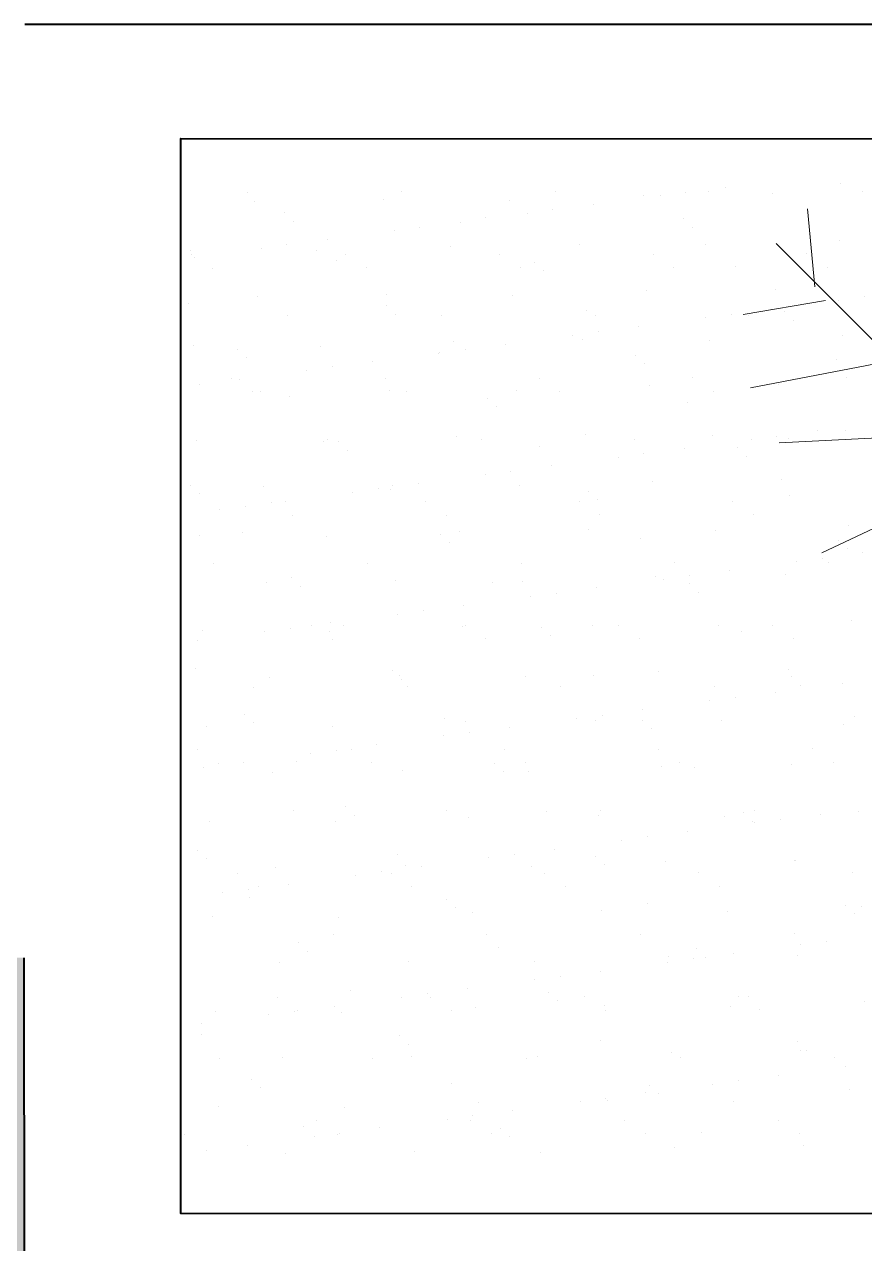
# Model space of a CAD drawing. Header units: inches. Extents: x 4350 to 28384, y -6772 to 993.
# Drawn here: x 24882.2 to 24933.3, y -3226.4 to -3152.3 of the extents above; entities that cross this region are included whole.
import ezdxf

# ---------------------------------------------------------------- set-up
doc = ezdxf.new("R2010")
doc.units = ezdxf.units.IN
doc.header["$MEASUREMENT"] = 0
doc.layers.add('ARREDAMENTO', color=2, linetype='Continuous', lineweight=18)
doc.layers.add('MURATURA_section_wall', color=7, linetype='Continuous', lineweight=40)

msp = doc.modelspace()

# ---------------------------------------------------------------- hatches: boundary and pattern name
at = {"layer": 'MURATURA_section_wall'}
h = msp.add_hatch(color=256, dxfattribs=at)
h.dxf.hatch_style = 1
h.paths.add_polyline_path([(24882.214, -3209.014), (24852.763, -3209.014), (24852.763, -3429.842), (24882.317, -3429.842)])
h.paths.add_polyline_path([(24672.763, -3954.142), (24752.763, -3954.142), (24752.763, -3952.004), (24632.763, -3952.004), (24352.249, -3952.004), (24352.249, -3954.142), (24432.249, -3954.142), (24432.249, -3959.616), (24352.249, -3959.616), (24352.249, -3962.004), (24432.249, -3962.004), (24752.763, -3962.004), (24752.763, -3959.616), (24672.763, -3959.616)])
h.paths.add_polyline_path([(24252.249, -3952.004), (24222.249, -3952.004), (24222.249, -4206.651), (24222.249, -4226.651), (24222.249, -4286.651), (24252.249, -4286.651), (24252.249, -4221.651)])

# ---------------------------------------------------------------- linework, layer by layer
at = {"layer": 'ARREDAMENTO'}
for p, q in [((24891.719, -3221.897), (24891.719, -3161.897)), ((24891.719, -3221.897), (24891.719, -3161.897)), ((24895.771, -3162.519), (24895.771, -3162.519)), ((24905.113, -3162.502), (24905.113, -3162.502)), ((24914.456, -3162.485), (24914.456, -3162.485)), ((24922.392, -3162.534), (24922.392, -3162.534)), ((24923.798, -3162.468), (24923.798, -3162.468)), ((24924.83, -3162.213), (24924.83, -3162.213)), ((24927.662, -3162.618), (24927.662, -3162.618)), ((24931.794, -3162.017), (24931.794, -3162.017)), ((24933.141, -3162.451), (24933.141, -3162.451)), ((24896.179, -3163.073), (24896.179, -3163.073)), ((24904.032, -3162.973), (24904.032, -3162.973)), ((24911.706, -3163.01), (24911.706, -3163.01)), ((24916.755, -3163.276), (24916.755, -3163.276)), ((24919.809, -3162.718), (24919.809, -3162.718)), ((24920.83, -3162.74), (24920.83, -3162.74)), ((24898.037, -3163.774), (24898.037, -3163.774)), ((24910.219, -3164.04), (24910.219, -3164.04)), ((24912.755, -3163.803), (24912.755, -3163.803)), ((24914.316, -3163.597), (24914.316, -3163.597)), ((24922.223, -3164.143), (24922.223, -3164.143)), ((24930.225, -3168.263), (24929.79, -3163.526)), ((24930.225, -3168.263), (24929.79, -3163.526)), ((24898.59, -3164.281), (24898.59, -3164.281)), ((24904.679, -3164.866), (24904.679, -3164.866)), ((24906.241, -3164.66), (24906.241, -3164.66)), ((24908.68, -3164.339), (24908.68, -3164.339)), ((24922.776, -3164.65), (24922.776, -3164.65)), ((24900.605, -3165.402), (24900.605, -3165.402)), ((24940.476, -3178.242), (24927.876, -3165.642)), ((24940.476, -3178.242), (24927.876, -3165.642)), ((24931.718, -3165.431), (24931.718, -3165.431)), ((24892.312, -3166.041), (24892.312, -3166.041)), ((24892.374, -3166.324), (24892.374, -3166.324)), ((24896.604, -3165.929), (24896.604, -3165.929)), ((24898.166, -3165.723), (24898.166, -3165.723)), ((24899.986, -3166.078), (24899.986, -3166.078)), ((24901.717, -3166.307), (24901.717, -3166.307)), ((24908.088, -3165.786), (24908.088, -3165.786)), ((24911.059, -3166.29), (24911.059, -3166.29)), ((24915.941, -3165.686), (24915.941, -3165.686)), ((24920.402, -3166.273), (24920.402, -3166.273)), ((24923.616, -3165.723), (24923.616, -3165.723)), ((24929.744, -3166.256), (24929.744, -3166.256)), ((24892.529, -3166.465), (24892.529, -3166.465)), ((24893.64, -3167.13), (24893.64, -3167.13)), ((24901.2, -3166.673), (24901.2, -3166.673)), ((24902.982, -3167.113), (24902.982, -3167.113)), ((24912.324, -3167.096), (24912.324, -3167.096)), ((24913.205, -3166.776), (24913.205, -3166.776)), ((24921.667, -3167.079), (24921.667, -3167.079)), ((24925.386, -3167.041), (24925.386, -3167.041)), ((24931.009, -3167.062), (24931.009, -3167.062)), ((24913.758, -3167.283), (24913.758, -3167.283)), ((24919.998, -3168.499), (24919.998, -3168.499)), ((24927.851, -3168.398), (24927.851, -3168.398)), ((24892.182, -3169.306), (24892.182, -3169.306)), ((24896.368, -3168.854), (24896.368, -3168.854)), ((24904.221, -3168.754), (24904.221, -3168.754)), ((24911.895, -3168.791), (24911.895, -3168.791)), ((24930.877, -3169.1), (24925.878, -3169.935)), ((24930.877, -3169.1), (24925.878, -3169.935)), ((24931.671, -3169.08), (24931.671, -3169.08)), ((24933.233, -3168.874), (24933.233, -3168.874)), ((24898.194, -3170.031), (24898.194, -3170.031)), ((24904.186, -3169.409), (24904.186, -3169.409)), ((24904.739, -3169.916), (24904.739, -3169.916)), ((24907.536, -3170.014), (24907.536, -3170.014)), ((24916.368, -3169.674), (24916.368, -3169.674)), ((24916.879, -3169.997), (24916.879, -3169.997)), ((24925.158, -3169.937), (24925.158, -3169.937)), ((24926.221, -3169.98), (24926.221, -3169.98)), ((24927.596, -3169.616), (24927.596, -3169.616)), ((24928.372, -3169.777), (24928.372, -3169.777)), ((24919.521, -3170.679), (24919.521, -3170.679)), ((24923.596, -3170.143), (24923.596, -3170.143)), ((24928.925, -3170.284), (24928.925, -3170.284)), ((24908.277, -3171.566), (24908.277, -3171.566)), ((24915.521, -3171.206), (24915.521, -3171.206)), ((24916.13, -3171.466), (24916.13, -3171.466)), ((24917.082, -3171), (24917.082, -3171)), ((24923.805, -3171.503), (24923.805, -3171.503)), ((24931.907, -3171.211), (24931.907, -3171.211)), ((24892.501, -3171.822), (24892.501, -3171.822)), ((24895.168, -3172.042), (24895.168, -3172.042)), ((24900.175, -3171.858), (24900.175, -3171.858)), ((24907.349, -3172.307), (24907.349, -3172.307)), ((24907.445, -3172.269), (24907.445, -3172.269)), ((24909.007, -3172.064), (24909.007, -3172.064)), ((24911.446, -3171.742), (24911.446, -3171.742)), ((24895.721, -3172.549), (24895.721, -3172.549)), ((24903.371, -3172.806), (24903.371, -3172.806)), ((24919.354, -3172.41), (24919.354, -3172.41)), ((24919.907, -3172.917), (24919.907, -3172.917)), ((24935.007, -3172.722), (24926.313, -3174.394)), ((24935.007, -3172.722), (24926.313, -3174.394)), ((24931.535, -3172.676), (24931.535, -3172.676)), ((24899.37, -3173.332), (24899.37, -3173.332)), ((24900.932, -3173.127), (24900.932, -3173.127)), ((24922.825, -3173.785), (24922.825, -3173.785)), ((24932.167, -3173.768), (24932.167, -3173.768)), ((24892.856, -3174.19), (24892.856, -3174.19)), ((24894.797, -3173.836), (24894.797, -3173.836)), ((24895.295, -3173.869), (24895.295, -3173.869)), ((24904.14, -3173.819), (24904.14, -3173.819)), ((24904.41, -3174.534), (24904.41, -3174.534)), ((24913.482, -3173.802), (24913.482, -3173.802)), ((24920.187, -3174.279), (24920.187, -3174.279)), ((24928.04, -3174.179), (24928.04, -3174.179)), ((24896.062, -3174.642), (24896.062, -3174.642)), ((24896.557, -3174.634), (24896.557, -3174.634)), ((24898.331, -3174.94), (24898.331, -3174.94)), ((24905.405, -3174.625), (24905.405, -3174.625)), ((24910.335, -3175.043), (24910.335, -3175.043)), ((24912.084, -3174.571), (24912.084, -3174.571)), ((24914.747, -3174.608), (24914.747, -3174.608)), ((24924.09, -3174.591), (24924.09, -3174.591)), ((24910.888, -3175.55), (24910.888, -3175.55)), ((24922.516, -3175.309), (24922.516, -3175.309)), ((24908.466, -3177.347), (24908.466, -3177.347)), ((24916.319, -3177.247), (24916.319, -3177.247)), ((24923.993, -3177.284), (24923.993, -3177.284)), ((24927.924, -3177.341), (24927.924, -3177.341)), ((24939.354, -3177.18), (24928.051, -3177.738)), ((24939.354, -3177.18), (24928.051, -3177.738)), ((24928.644, -3177.493), (24928.644, -3177.493)), ((24930.362, -3177.02), (24930.362, -3177.02)), ((24932.096, -3176.992), (24932.096, -3176.992)), ((24892.69, -3177.602), (24892.69, -3177.602)), ((24900.364, -3177.639), (24900.364, -3177.639)), ((24900.617, -3177.544), (24900.617, -3177.544)), ((24901.317, -3177.676), (24901.317, -3177.676)), ((24901.87, -3178.183), (24901.87, -3178.183)), ((24909.959, -3177.527), (24909.959, -3177.527)), ((24913.498, -3177.942), (24913.498, -3177.942)), ((24919.302, -3177.51), (24919.302, -3177.51)), ((24922.287, -3178.083), (24922.287, -3178.083)), ((24925.502, -3178.045), (24925.502, -3178.045)), ((24926.362, -3177.546), (24926.362, -3177.546)), ((24918.287, -3178.609), (24918.287, -3178.609)), ((24919.848, -3178.404), (24919.848, -3178.404)), ((24926.055, -3178.551), (24926.055, -3178.551)), ((24942.396, -3178.852), (24930.66, -3184.425)), ((24942.396, -3178.852), (24930.66, -3184.425)), ((24910.211, -3179.672), (24910.211, -3179.672)), ((24911.773, -3179.467), (24911.773, -3179.467)), ((24914.212, -3179.146), (24914.212, -3179.146)), ((24892.298, -3180.309), (24892.298, -3180.309)), ((24896.746, -3180.415), (24896.746, -3180.415)), ((24904.599, -3180.315), (24904.599, -3180.315)), ((24906.137, -3180.209), (24906.137, -3180.209)), ((24912.273, -3180.351), (24912.273, -3180.351)), ((24920.376, -3180.06), (24920.376, -3180.06)), ((24928.229, -3179.959), (24928.229, -3179.959)), ((24892.851, -3180.816), (24892.851, -3180.816)), ((24902.136, -3180.736), (24902.136, -3180.736)), ((24903.698, -3180.53), (24903.698, -3180.53)), ((24904.48, -3180.575), (24904.48, -3180.575)), ((24916.484, -3180.678), (24916.484, -3180.678)), ((24917.037, -3181.184), (24917.037, -3181.184)), ((24928.665, -3180.943), (24928.665, -3180.943)), ((24894.061, -3181.799), (24894.061, -3181.799)), ((24895.622, -3181.593), (24895.622, -3181.593)), ((24897.22, -3181.348), (24897.22, -3181.348)), ((24898.061, -3181.272), (24898.061, -3181.272)), ((24906.563, -3181.332), (24906.563, -3181.332)), ((24915.905, -3181.315), (24915.905, -3181.315)), ((24925.247, -3181.298), (24925.247, -3181.298)), ((24898.485, -3182.154), (24898.485, -3182.154)), ((24907.828, -3182.137), (24907.828, -3182.137)), ((24917.17, -3182.12), (24917.17, -3182.12)), ((24926.513, -3182.103), (24926.513, -3182.103)), ((24892.878, -3183.383), (24892.878, -3183.383)), ((24895.461, -3183.208), (24895.461, -3183.208)), ((24900.553, -3183.419), (24900.553, -3183.419)), ((24907.466, -3183.311), (24907.466, -3183.311)), ((24908.655, -3183.127), (24908.655, -3183.127)), ((24916.508, -3183.027), (24916.508, -3183.027)), ((24924.182, -3183.064), (24924.182, -3183.064)), ((24932.285, -3182.772), (24932.285, -3182.772)), ((24908.019, -3183.817), (24908.019, -3183.817)), ((24919.647, -3183.576), (24919.647, -3183.576)), ((24931.651, -3183.679), (24931.651, -3183.679)), ((24930.69, -3184.744), (24930.69, -3184.744)), ((24932.204, -3184.186), (24932.204, -3184.186)), ((24933.128, -3184.423), (24933.128, -3184.423)), ((24893.697, -3185.073), (24893.697, -3185.073)), ((24903.04, -3185.056), (24903.04, -3185.056)), ((24912.382, -3185.039), (24912.382, -3185.039)), ((24921.724, -3185.022), (24921.724, -3185.022)), ((24925.053, -3185.486), (24925.053, -3185.486)), ((24929.128, -3184.95), (24929.128, -3184.95)), ((24931.067, -3185.005), (24931.067, -3185.005)), ((24896.935, -3186.195), (24896.935, -3186.195)), ((24898.447, -3185.944), (24898.447, -3185.944)), ((24904.788, -3186.095), (24904.788, -3186.095)), ((24910.629, -3186.209), (24910.629, -3186.209)), ((24912.462, -3186.132), (24912.462, -3186.132)), ((24920.565, -3185.84), (24920.565, -3185.84)), ((24921.053, -3186.013), (24921.053, -3186.013)), ((24922.614, -3185.807), (24922.614, -3185.807)), ((24922.633, -3186.312), (24922.633, -3186.312)), ((24928.418, -3185.74), (24928.418, -3185.74)), ((24899, -3186.45), (24899, -3186.45)), ((24912.977, -3187.076), (24912.977, -3187.076)), ((24914.539, -3186.87), (24914.539, -3186.87)), ((24916.978, -3186.549), (24916.978, -3186.549)), ((24923.186, -3186.819), (24923.186, -3186.819)), ((24908.903, -3187.612), (24908.903, -3187.612)), ((24904.902, -3188.139), (24904.902, -3188.139)), ((24906.464, -3187.933), (24906.464, -3187.933)), ((24932.474, -3188.553), (24932.474, -3188.553)), ((24893.067, -3189.163), (24893.067, -3189.163)), ((24896.827, -3189.202), (24896.827, -3189.202)), ((24898.388, -3188.996), (24898.388, -3188.996)), ((24899.643, -3188.861), (24899.643, -3188.861)), ((24900.742, -3189.2), (24900.742, -3189.2)), ((24900.827, -3188.675), (24900.827, -3188.675)), ((24901.61, -3188.842), (24901.61, -3188.842)), ((24908.844, -3188.908), (24908.844, -3188.908)), ((24908.986, -3188.844), (24908.986, -3188.844)), ((24913.615, -3188.945), (24913.615, -3188.945)), ((24916.697, -3188.808), (24916.697, -3188.808)), ((24918.328, -3188.827), (24918.328, -3188.827)), ((24924.371, -3188.845), (24924.371, -3188.845)), ((24925.796, -3189.21), (24925.796, -3189.21)), ((24927.67, -3188.81), (24927.67, -3188.81)), ((24892.752, -3189.739), (24892.752, -3189.739)), ((24900.908, -3189.667), (24900.908, -3189.667)), ((24910.251, -3189.65), (24910.251, -3189.65)), ((24914.168, -3189.452), (24914.168, -3189.452)), ((24919.593, -3189.633), (24919.593, -3189.633)), ((24928.935, -3189.616), (24928.935, -3189.616)), ((24892.592, -3191.475), (24892.592, -3191.475)), ((24928.607, -3191.52), (24928.607, -3191.52)), ((24897.124, -3191.976), (24897.124, -3191.976)), ((24904.596, -3191.578), (24904.596, -3191.578)), ((24904.977, -3191.876), (24904.977, -3191.876)), ((24905.149, -3192.085), (24905.149, -3192.085)), ((24912.651, -3191.912), (24912.651, -3191.912)), ((24916.778, -3191.843), (24916.778, -3191.843)), ((24920.754, -3191.621), (24920.754, -3191.621)), ((24928.782, -3191.947), (24928.782, -3191.947)), ((24896.12, -3192.585), (24896.12, -3192.585)), ((24905.462, -3192.568), (24905.462, -3192.568)), ((24914.805, -3192.551), (24914.805, -3192.551)), ((24924.147, -3192.534), (24924.147, -3192.534)), ((24927.819, -3192.889), (24927.819, -3192.889)), ((24929.335, -3192.453), (24929.335, -3192.453)), ((24931.894, -3192.353), (24931.894, -3192.353)), ((24923.819, -3193.416), (24923.819, -3193.416)), ((24925.38, -3193.21), (24925.38, -3193.21)), ((24895.578, -3194.211), (24895.578, -3194.211)), ((24907.759, -3194.477), (24907.759, -3194.477)), ((24915.743, -3194.479), (24915.743, -3194.479)), ((24917.305, -3194.274), (24917.305, -3194.274)), ((24919.744, -3193.952), (24919.744, -3193.952)), ((24932.663, -3194.333), (24932.663, -3194.333)), ((24893.256, -3194.944), (24893.256, -3194.944)), ((24896.131, -3194.718), (24896.131, -3194.718)), ((24900.931, -3194.98), (24900.931, -3194.98)), ((24909.033, -3194.688), (24909.033, -3194.688)), ((24911.668, -3195.016), (24911.668, -3195.016)), ((24916.886, -3194.588), (24916.886, -3194.588)), ((24919.763, -3194.58), (24919.763, -3194.58)), ((24920.316, -3195.086), (24920.316, -3195.086)), ((24924.56, -3194.625), (24924.56, -3194.625)), ((24931.945, -3194.845), (24931.945, -3194.845)), ((24907.668, -3195.542), (24907.668, -3195.542)), ((24909.23, -3195.337), (24909.23, -3195.337)), ((24892.724, -3196.39), (24892.724, -3196.39)), ((24899.593, -3196.605), (24899.593, -3196.605)), ((24901.154, -3196.4), (24901.154, -3196.4)), ((24902.066, -3196.373), (24902.066, -3196.373)), ((24903.593, -3196.079), (24903.593, -3196.079)), ((24911.408, -3196.356), (24911.408, -3196.356)), ((24920.751, -3196.339), (24920.751, -3196.339)), ((24930.093, -3196.322), (24930.093, -3196.322)), ((24893.079, -3197.463), (24893.079, -3197.463)), ((24893.989, -3197.196), (24893.989, -3197.196)), ((24895.518, -3197.142), (24895.518, -3197.142)), ((24898.741, -3197.11), (24898.741, -3197.11)), ((24903.331, -3197.179), (24903.331, -3197.179)), ((24910.745, -3197.213), (24910.745, -3197.213)), ((24912.673, -3197.162), (24912.673, -3197.162)), ((24920.943, -3197.401), (24920.943, -3197.401)), ((24922.016, -3197.145), (24922.016, -3197.145)), ((24922.926, -3197.478), (24922.926, -3197.478)), ((24928.796, -3197.301), (24928.796, -3197.301)), ((24931.358, -3197.128), (24931.358, -3197.128)), ((24897.313, -3197.756), (24897.313, -3197.756)), ((24905.166, -3197.656), (24905.166, -3197.656)), ((24911.298, -3197.719), (24911.298, -3197.719)), ((24912.84, -3197.693), (24912.84, -3197.693)), ((24898.543, -3200.097), (24898.543, -3200.097)), ((24901.727, -3199.846), (24901.727, -3199.846)), ((24902.28, -3200.352), (24902.28, -3200.352)), ((24907.885, -3200.08), (24907.885, -3200.08)), ((24913.908, -3200.111), (24913.908, -3200.111)), ((24917.075, -3200.369), (24917.075, -3200.369)), ((24917.228, -3200.063), (24917.228, -3200.063)), ((24924.749, -3200.405), (24924.749, -3200.405)), ((24925.912, -3200.214), (24925.912, -3200.214)), ((24926.57, -3200.047), (24926.57, -3200.047)), ((24930.585, -3200.293), (24930.585, -3200.293)), ((24932.852, -3200.114), (24932.852, -3200.114)), ((24893.445, -3200.724), (24893.445, -3200.724)), ((24901.12, -3200.761), (24901.12, -3200.761)), ((24909.222, -3200.469), (24909.222, -3200.469)), ((24926.465, -3200.721), (24926.465, -3200.721)), ((24926.585, -3200.819), (24926.585, -3200.819)), ((24928.146, -3200.614), (24928.146, -3200.614)), ((24918.509, -3201.882), (24918.509, -3201.882)), ((24920.071, -3201.677), (24920.071, -3201.677)), ((24922.51, -3201.356), (24922.51, -3201.356)), ((24892.708, -3202.479), (24892.708, -3202.479)), ((24914.434, -3202.419), (24914.434, -3202.419)), ((24893.261, -3202.985), (24893.261, -3202.985)), ((24904.89, -3202.744), (24904.89, -3202.744)), ((24910.434, -3202.946), (24910.434, -3202.946)), ((24911.996, -3202.74), (24911.996, -3202.74)), ((24916.894, -3202.847), (24916.894, -3202.847)), ((24917.447, -3203.354), (24917.447, -3203.354)), ((24921.132, -3203.181), (24921.132, -3203.181)), ((24928.985, -3203.081), (24928.985, -3203.081)), ((24929.075, -3203.112), (24929.075, -3203.112)), ((24895.146, -3203.902), (24895.146, -3203.902)), ((24897.502, -3203.537), (24897.502, -3203.537)), ((24902.359, -3204.009), (24902.359, -3204.009)), ((24903.92, -3203.803), (24903.92, -3203.803)), ((24904.489, -3203.885), (24904.489, -3203.885)), ((24905.355, -3203.437), (24905.355, -3203.437)), ((24906.359, -3203.482), (24906.359, -3203.482)), ((24913.029, -3203.473), (24913.029, -3203.473)), ((24913.831, -3203.868), (24913.831, -3203.868)), ((24923.174, -3203.851), (24923.174, -3203.851)), ((24932.516, -3203.834), (24932.516, -3203.834)), ((24895.845, -3204.866), (24895.845, -3204.866)), ((24896.412, -3204.708), (24896.412, -3204.708)), ((24898.284, -3204.545), (24898.284, -3204.545)), ((24905.754, -3204.691), (24905.754, -3204.691)), ((24915.096, -3204.674), (24915.096, -3204.674)), ((24924.439, -3204.657), (24924.439, -3204.657)), ((24894.283, -3205.072), (24894.283, -3205.072)), ((24895.871, -3205.377), (24895.871, -3205.377)), ((24907.876, -3205.48), (24907.876, -3205.48)), ((24908.429, -3205.987), (24908.429, -3205.987)), ((24909.411, -3206.249), (24909.411, -3206.249)), ((24917.264, -3206.149), (24917.264, -3206.149)), ((24920.057, -3205.745), (24920.057, -3205.745)), ((24924.938, -3206.186), (24924.938, -3206.186)), ((24932.061, -3205.848), (24932.061, -3205.848)), ((24932.614, -3206.355), (24932.614, -3206.355)), ((24933.041, -3205.894), (24933.041, -3205.894)), ((24893.634, -3206.504), (24893.634, -3206.504)), ((24901.309, -3206.541), (24901.309, -3206.541)), ((24900.966, -3207.61), (24900.966, -3207.61)), ((24910.308, -3207.593), (24910.308, -3207.593)), ((24919.651, -3207.576), (24919.651, -3207.576)), ((24928.993, -3207.559), (24928.993, -3207.559)), ((24898.857, -3208.113), (24898.857, -3208.113)), ((24911.039, -3208.378), (24911.039, -3208.378)), ((24923.043, -3208.481), (24923.043, -3208.481)), ((24929.351, -3208.223), (24929.351, -3208.223)), ((24930.912, -3208.017), (24930.912, -3208.017)), ((24897.691, -3209.317), (24897.691, -3209.317)), ((24899.41, -3208.62), (24899.41, -3208.62)), ((24905.544, -3209.217), (24905.544, -3209.217)), ((24913.218, -3209.254), (24913.218, -3209.254)), ((24921.275, -3209.286), (24921.275, -3209.286)), ((24921.321, -3208.962), (24921.321, -3208.962)), ((24922.837, -3209.08), (24922.837, -3209.08)), ((24923.596, -3208.988), (24923.596, -3208.988)), ((24925.276, -3208.759), (24925.276, -3208.759)), ((24929.173, -3208.862), (24929.173, -3208.862)), ((24917.2, -3209.822), (24917.2, -3209.822)), ((24913.2, -3210.349), (24913.2, -3210.349)), ((24914.762, -3210.143), (24914.762, -3210.143)), ((24897.569, -3211.415), (24897.569, -3211.415)), ((24902.02, -3211.011), (24902.02, -3211.011)), ((24905.125, -3211.412), (24905.125, -3211.412)), ((24906.686, -3211.206), (24906.686, -3211.206)), ((24906.912, -3211.398), (24906.912, -3211.398)), ((24909.125, -3210.885), (24909.125, -3210.885)), ((24914.025, -3211.115), (24914.025, -3211.115)), ((24916.254, -3211.381), (24916.254, -3211.381)), ((24925.597, -3211.364), (24925.597, -3211.364)), ((24926.206, -3211.38), (24926.206, -3211.38)), ((24893.823, -3212.285), (24893.823, -3212.285)), ((24898.611, -3212.27), (24898.611, -3212.27)), ((24898.834, -3212.221), (24898.834, -3212.221)), ((24901.05, -3211.948), (24901.05, -3211.948)), ((24908.177, -3212.204), (24908.177, -3212.204)), ((24909.6, -3212.03), (24909.6, -3212.03)), ((24914.577, -3211.621), (24914.577, -3211.621)), ((24917.453, -3211.93), (24917.453, -3211.93)), ((24917.519, -3212.187), (24917.519, -3212.187)), ((24925.127, -3211.966), (24925.127, -3211.966)), ((24926.862, -3212.17), (24926.862, -3212.17)), ((24933.23, -3211.675), (24933.23, -3211.675)), ((24892.975, -3213.012), (24892.975, -3213.012)), ((24897.049, -3212.475), (24897.049, -3212.475)), ((24901.498, -3212.322), (24901.498, -3212.322)), ((24893.002, -3213.644), (24893.002, -3213.644)), ((24905.006, -3213.748), (24905.006, -3213.748)), ((24905.559, -3214.254), (24905.559, -3214.254)), ((24917.187, -3214.013), (24917.187, -3214.013)), ((24929.192, -3214.116), (24929.192, -3214.116)), ((24894.046, -3215.139), (24894.046, -3215.139)), ((24897.88, -3215.098), (24897.88, -3215.098)), ((24903.389, -3215.122), (24903.389, -3215.122)), ((24905.733, -3214.998), (24905.733, -3214.998)), ((24912.731, -3215.105), (24912.731, -3215.105)), ((24913.407, -3215.034), (24913.407, -3215.034)), ((24921.51, -3214.742), (24921.51, -3214.742)), ((24922.074, -3215.088), (24922.074, -3215.088)), ((24929.362, -3214.642), (24929.362, -3214.642)), ((24929.745, -3214.623), (24929.745, -3214.623)), ((24931.416, -3215.071), (24931.416, -3215.071)), ((24932.117, -3215.626), (24932.117, -3215.626)), ((24895.988, -3216.381), (24895.988, -3216.381)), ((24908.169, -3216.646), (24908.169, -3216.646)), ((24924.041, -3216.689), (24924.041, -3216.689)), ((24925.603, -3216.483), (24925.603, -3216.483)), ((24928.042, -3216.162), (24928.042, -3216.162)), ((24896.541, -3216.887), (24896.541, -3216.887)), ((24919.966, -3217.225), (24919.966, -3217.225)), ((24920.173, -3216.749), (24920.173, -3216.749)), ((24920.726, -3217.256), (24920.726, -3217.256)), ((24932.355, -3217.014), (24932.355, -3217.014)), ((24894.012, -3218.065), (24894.012, -3218.065)), ((24901.687, -3218.102), (24901.687, -3218.102)), ((24909.789, -3217.81), (24909.789, -3217.81)), ((24915.966, -3217.752), (24915.966, -3217.752)), ((24917.528, -3217.547), (24917.528, -3217.547)), ((24917.642, -3217.71), (24917.642, -3217.71)), ((24925.316, -3217.747), (24925.316, -3217.747)), ((24899.992, -3218.927), (24899.992, -3218.927)), ((24907.891, -3218.815), (24907.891, -3218.815)), ((24909.335, -3218.91), (24909.335, -3218.91)), ((24909.452, -3218.61), (24909.452, -3218.61)), ((24911.891, -3218.289), (24911.891, -3218.289)), ((24918.677, -3218.893), (24918.677, -3218.893)), ((24928.019, -3218.876), (24928.019, -3218.876)), ((24899.151, -3219.279), (24899.151, -3219.279)), ((24901.377, -3219.673), (24901.377, -3219.673)), ((24903.816, -3219.352), (24903.816, -3219.352)), ((24911.155, -3219.382), (24911.155, -3219.382)), ((24919.942, -3219.699), (24919.942, -3219.699)), ((24923.336, -3219.647), (24923.336, -3219.647)), ((24929.285, -3219.682), (24929.285, -3219.682)), ((24891.915, -3219.75), (24891.915, -3219.75)), ((24895.741, -3220.415), (24895.741, -3220.415)), ((24899.815, -3219.878), (24899.815, -3219.878)), ((24901.257, -3219.733), (24901.257, -3219.733)), ((24910.6, -3219.716), (24910.6, -3219.716)), ((24911.708, -3219.889), (24911.708, -3219.889)), ((24929.551, -3220.423), (24929.551, -3220.423)), ((24891.74, -3220.942), (24891.74, -3220.942)), ((24893.302, -3220.736), (24893.302, -3220.736)), ((24898.069, -3220.878), (24898.069, -3220.878)), ((24905.922, -3220.778), (24905.922, -3220.778)), ((24913.596, -3220.815), (24913.596, -3220.815)), ((24921.699, -3220.523), (24921.699, -3220.523))]:
    msp.add_line(p, q, dxfattribs=at)
at = {"layer": 'MURATURA_section_wall'}
for p, q in [((25029.626, -3152.324), (24882.249, -3152.324)), ((24882.317, -3429.842), (24882.214, -3209.014))]:
    msp.add_line(p, q, dxfattribs=at)
at = {"layer": 'MURATURA_section_wall', "linetype": 'ByBlock'}
msp.add_lwpolyline([(25055.099, -3224.589), (24891.719, -3224.546), (24891.719, -3159.248), (25025.074, -3159.283)], dxfattribs=at)

doc.saveas('drawing.dxf')
